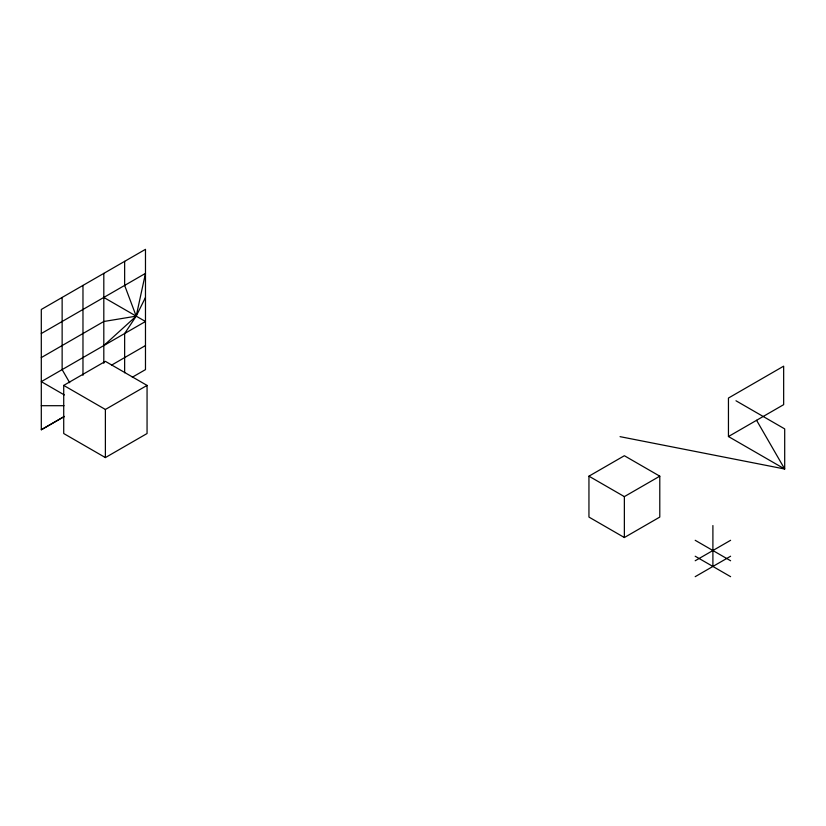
<?xml version="1.0" encoding="UTF-8"?>
<svg xmlns="http://www.w3.org/2000/svg" width="826" height="826" viewBox="0 0 826 826"><rect width="100%" height="100%" fill="white"/><g stroke="black" fill="none" stroke-linecap="round" stroke-linejoin="round"><path stroke-width="1.24" d="M145.479 297.443L136.197 316.151L124.643 333.528L124.643 372.784M103.808 345.557L136.197 316.151L145.479 273.385L41.3 333.528M41.3 357.586L103.808 321.5L136.197 316.151L124.643 285.414L124.643 261.357M63.716 385.412L105.387 361.354L147.059 385.412L147.059 433.526L105.387 457.583L63.716 433.526L63.716 385.412L105.387 409.469L147.059 385.412M111.479 365.185L145.479 345.557M41.3 429.757L64.325 416.469L41.3 429.757L41.3 309.471L145.479 249.328L145.479 369.614L132.315 377.214M588.948 476.179L624.363 455.725L659.788 476.179L659.788 517.076L624.363 537.53L588.948 517.076L588.948 476.179L624.363 496.622L659.788 476.179M728.449 436.541L783.657 404.657L783.657 366.166L728.449 398.049L728.449 436.541L784.7 469.013L784.7 428.9L735.987 400.775M695.193 560.751L730.607 540.297M695.193 576.672L730.607 556.228M41.3 405.7L64.025 405.7M620.058 436.655L784.7 469.013L756.575 420.3M695.193 540.297L730.607 560.751M695.193 556.228L730.607 576.672M103.808 297.443L145.479 321.5L41.3 381.643L64.325 394.942M69.714 382.737L62.136 369.614L62.136 297.443M712.9 525.553L712.9 566.45M624.363 496.622L624.363 537.53M105.387 409.469L105.387 457.583M103.808 273.385L103.808 363.285M82.972 285.414L82.972 375.314"/></g></svg>
